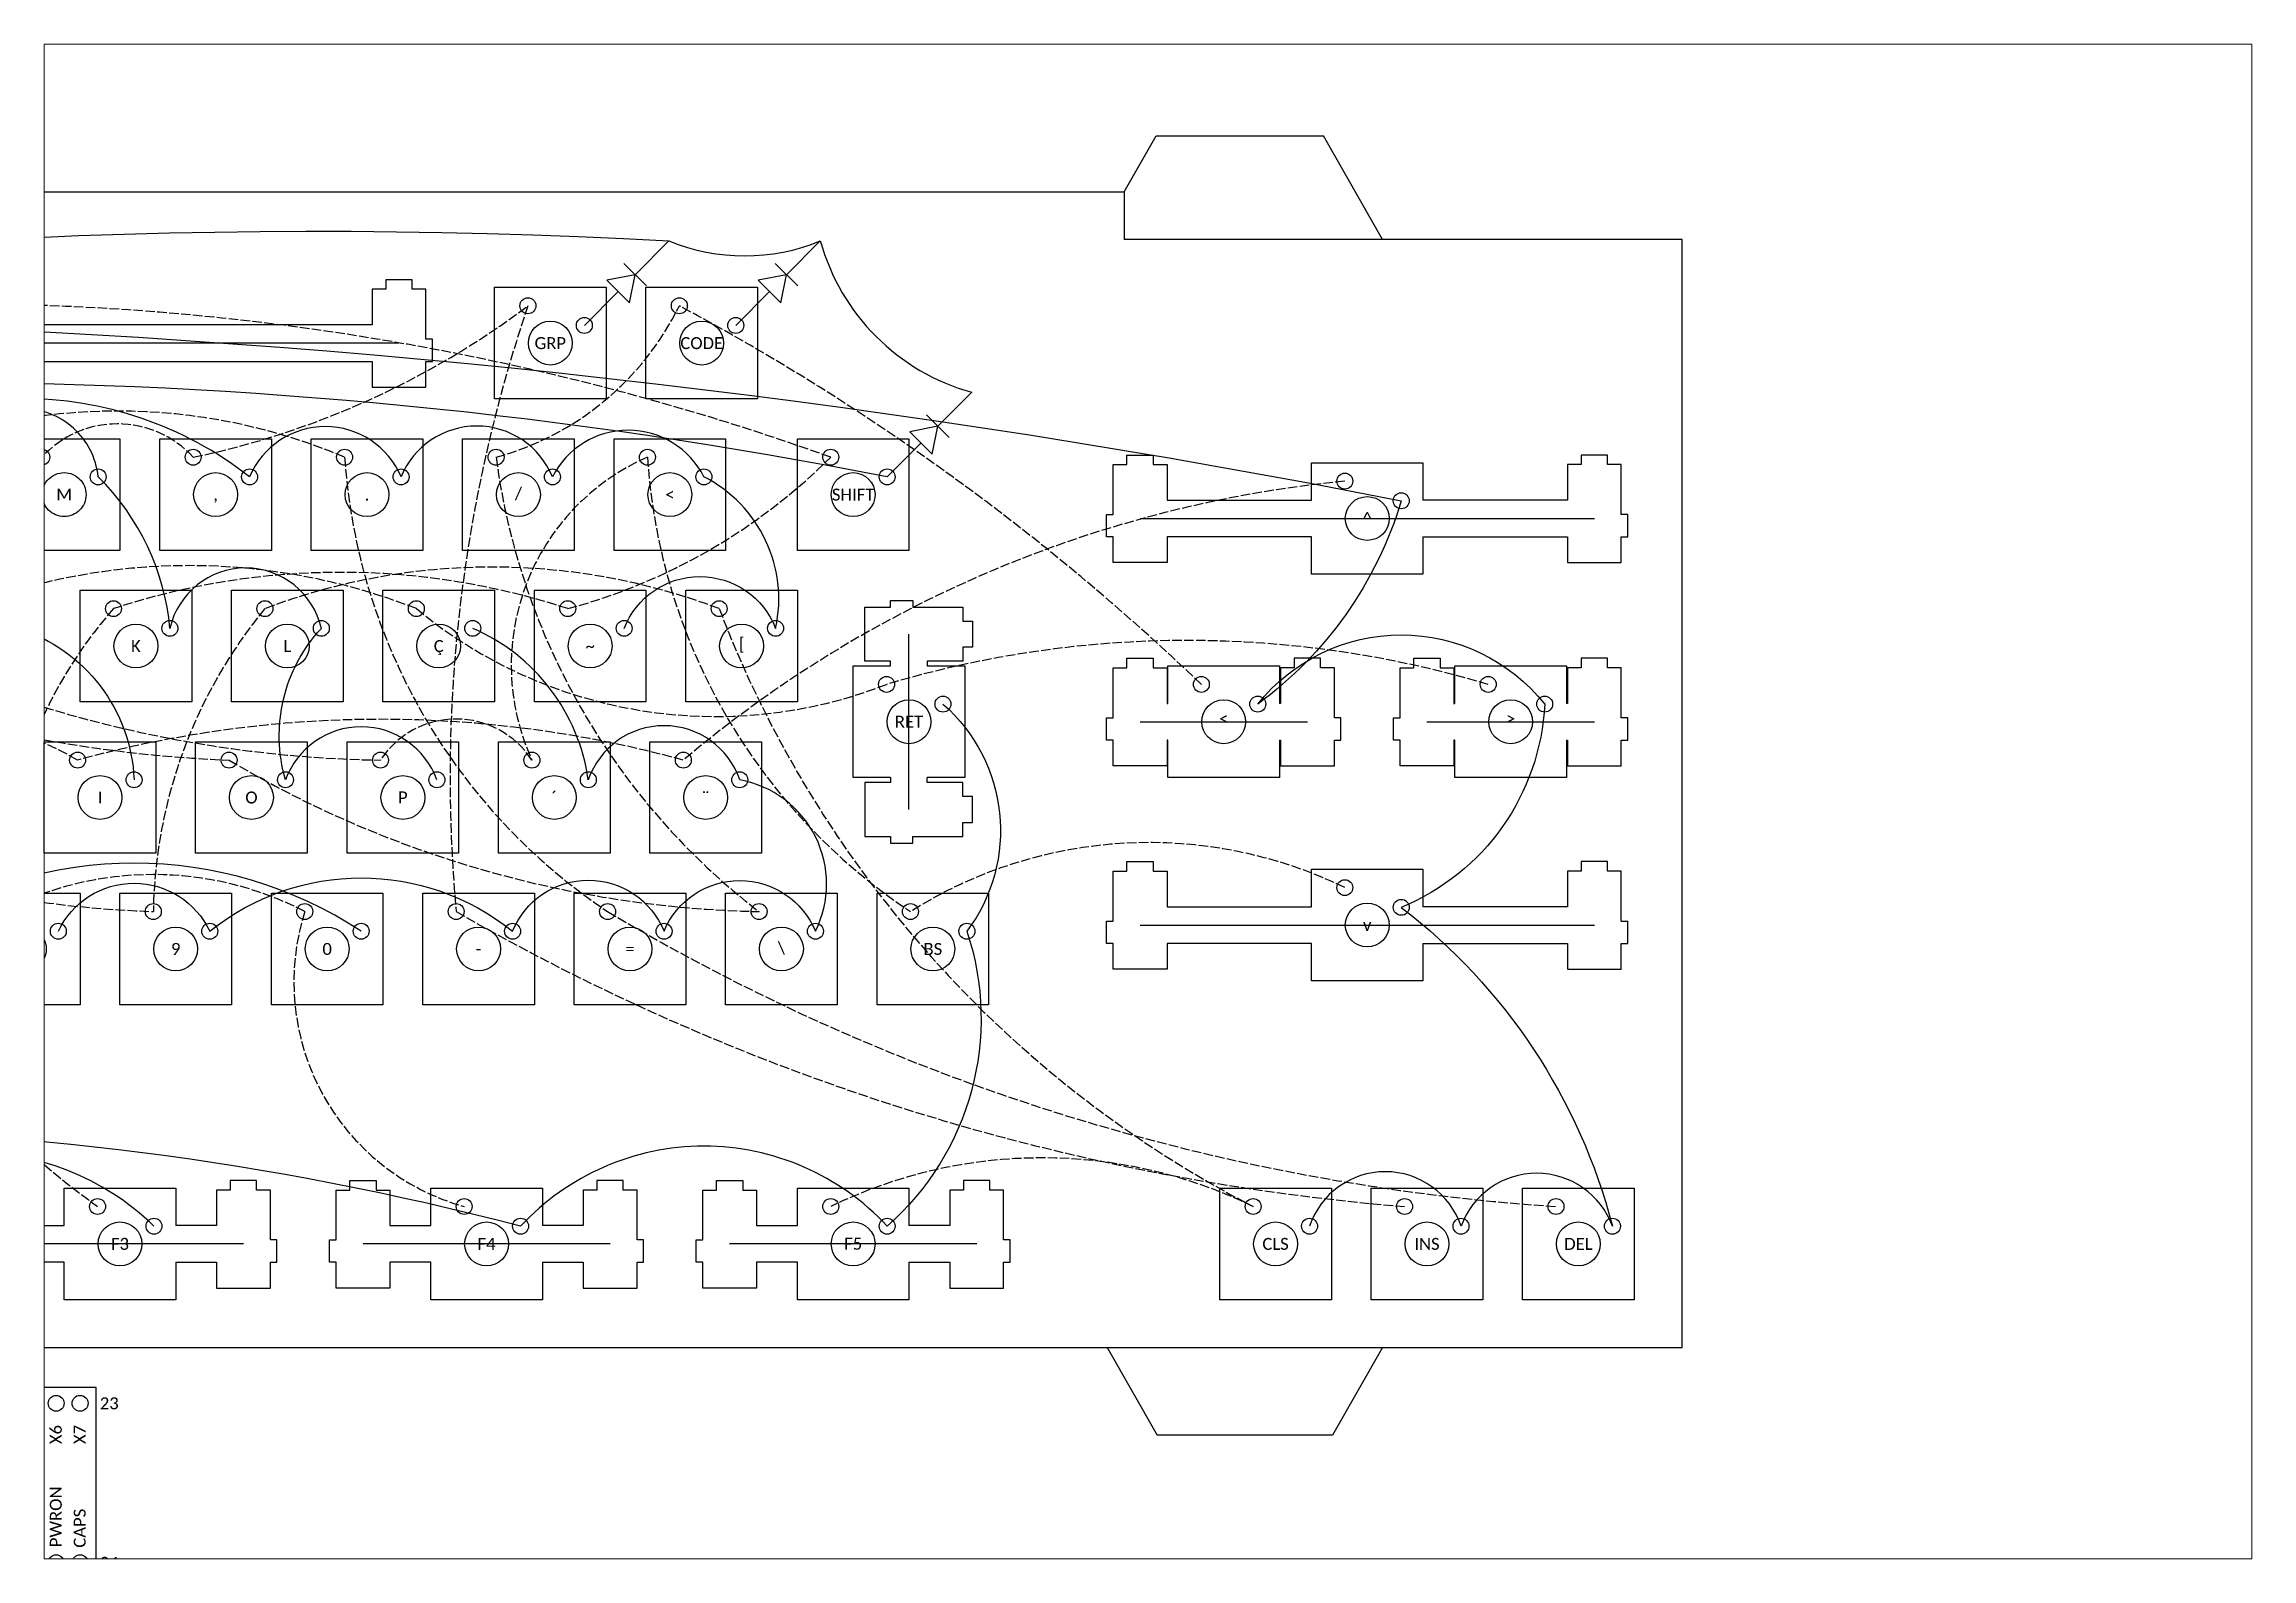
# Paper-space layout 'Layout2' of a CAD drawing. Header units: millimetres. Extents: x 10 to 287, y 10 to 200.
# The model-space entities are those that its viewports show. They can reach past a viewport. Long polylines and large blocks are cut down to what shows.
import ezdxf
from ezdxf.enums import TextEntityAlignment as Align

# ---------------------------------------------------------------- set-up
doc = ezdxf.new("R2010")
doc.units = ezdxf.units.MM
doc.linetypes.add('ACAD_ISO02W100', pattern=[15, 12, -3])
for name, color, linetype, plot in [('conector', 3, 'Continuous', False), ('fio_X0', 5, 'ACAD_ISO02W100', False), ('fio_X1', 96, 'ACAD_ISO02W100', False), ('fio_Y0', 5, 'Continuous', False), ('fio_Y1', 96, 'Continuous', False), ('fio_Y2', 2, 'Continuous', False), ('fio_Y3', 30, 'Continuous', False), ('fio_Y4', 1, 'Continuous', False), ('fio_Y6', 7, 'Continuous', False), ('fio_Y7', 252, 'Continuous', False), ('fio_Y8', 183, 'Continuous', False)]:
    doc.layers.add(name, color=color, linetype=linetype, plot=plot)
for name, color, linetype in [('corte', 251, 'Continuous'), ('fio_X2', 2, 'ACAD_ISO02W100'), ('fio_X3', 30, 'ACAD_ISO02W100'), ('fio_X4', 1, 'ACAD_ISO02W100'), ('fio_X5', 17, 'ACAD_ISO02W100'), ('fio_X6', 7, 'ACAD_ISO02W100'), ('fio_X7', 252, 'ACAD_ISO02W100'), ('referencia', 4, 'Continuous')]:
    doc.layers.add(name, color=color, linetype=linetype)
doc.styles.add('Legend', font='calibri.ttf')

msp = doc.modelspace()

# ---------------------------------------------------------------- linework, layer by layer
at = {"layer": 'conector'}
for centre in [(382.31, 310.94), (401.31, 310.94), (389.39, 308.47), (408.39, 308.47), (321.31, 291.94), (340.31, 291.94), (359.31, 291.94), (378.31, 291.94), (397.31, 291.94), (420.31, 291.94), (328.39, 289.47), (347.39, 289.47), (366.39, 289.47), (385.39, 289.47), (404.39, 289.47), (427.39, 289.47), (484.81, 288.94), (491.89, 286.47), (330.31, 272.94), (349.31, 272.94), (368.31, 272.94), (387.31, 272.94), (406.31, 272.94), (337.39, 270.47), (356.39, 270.47), (375.39, 270.47), (394.39, 270.47), (413.39, 270.47), (427.31, 263.44), (466.81, 263.44), (502.81, 263.44), (434.39, 260.97), (473.89, 260.97), (509.89, 260.97), (325.81, 253.94), (344.81, 253.94), (363.81, 253.94), (382.81, 253.94), (401.81, 253.94), (332.89, 251.47), (351.89, 251.47), (370.89, 251.47), (389.89, 251.47), (408.89, 251.47), (484.81, 237.94), (335.31, 234.94), (354.31, 234.94), (373.31, 234.94), (392.31, 234.94), (411.31, 234.94), (430.31, 234.94), (491.89, 235.47), (323.39, 232.47), (342.39, 232.47), (361.39, 232.47), (380.39, 232.47), (399.39, 232.47), (418.39, 232.47), (437.39, 232.47), (328.31, 197.94), (374.31, 197.94), (420.31, 197.94), (473.31, 197.94), (492.31, 197.94), (511.31, 197.94), (335.39, 195.47), (381.39, 195.47), (427.39, 195.47), (480.39, 195.47), (499.39, 195.47), (518.39, 195.47), (320.12, 173.25), (323.12, 173.25), (326.12, 173.25), (320.12, 153.25), (323.12, 153.25), (326.12, 153.25)]:
    msp.add_circle(centre, 1, dxfattribs=at)
at = {"layer": 'corte'}
for p, q in [((457.12, 325.25), (461.12, 332.25)), ((461.12, 332.25), (482.12, 332.25)), ((489.55, 319.25), (482.12, 332.25)), ((224.12, 325.25), (457.12, 325.25)), ((457.12, 325.25), (457.12, 319.25)), ((527.12, 319.25), (457.12, 319.25)), ((527.12, 180.25), (527.12, 319.25)), ((367.77, 314.21), (364.47, 314.21)), ((364.47, 314.21), (364.47, 313.01)), ((367.77, 313.01), (367.77, 314.21)), ((378.12, 313.25), (392.12, 313.25)), ((378.12, 299.25), (378.12, 313.25)), ((392.12, 313.25), (392.12, 299.25)), ((397.12, 313.25), (411.12, 313.25)), ((397.12, 299.25), (397.12, 313.25)), ((411.12, 313.25), (411.12, 299.25)), ((364.47, 313.01), (362.75, 313.01)), ((362.75, 313.01), (362.75, 308.54)), ((369.5, 313.01), (367.77, 313.01)), ((369.5, 306.74), (369.5, 313.01)), ((362.75, 308.54), (306.62, 308.54)), ((370.32, 306.74), (369.5, 306.74)), ((370.32, 303.95), (370.32, 306.74)), ((306.62, 303.95), (362.75, 303.95)), ((362.75, 303.95), (362.75, 300.71)), ((369.5, 300.71), (369.5, 303.95)), ((369.5, 303.95), (370.32, 303.95)), ((362.75, 300.71), (369.5, 300.71)), ((392.12, 299.25), (378.12, 299.25)), ((411.12, 299.25), (397.12, 299.25)), ((317.12, 294.25), (331.12, 294.25)), ((331.12, 294.25), (331.12, 280.25)), ((336.12, 294.25), (350.12, 294.25)), ((336.12, 280.25), (336.12, 294.25)), ((350.12, 294.25), (350.12, 280.25)), ((355.12, 294.25), (369.12, 294.25)), ((355.12, 280.25), (355.12, 294.25)), ((369.12, 294.25), (369.12, 280.25)), ((374.12, 294.25), (388.12, 294.25)), ((374.12, 280.25), (374.12, 294.25)), ((388.12, 294.25), (388.12, 280.25)), ((393.12, 294.25), (407.12, 294.25)), ((393.12, 280.25), (393.12, 294.25)), ((407.12, 294.25), (407.12, 280.25)), ((416.12, 294.25), (430.12, 294.25)), ((416.12, 280.25), (416.12, 294.25)), ((430.12, 294.25), (430.12, 280.25)), ((455.75, 284.74), (455.75, 291.01)), ((455.75, 291.01), (457.47, 291.01)), ((457.47, 291.01), (457.47, 292.21)), ((457.47, 292.21), (460.77, 292.21)), ((460.77, 292.21), (460.77, 291.01)), ((460.77, 291.01), (462.5, 291.01)), ((462.5, 291.01), (462.5, 286.54)), ((480.62, 291.25), (494.62, 291.25)), ((480.62, 286.54), (480.62, 291.25)), ((494.62, 291.25), (494.62, 286.54)), ((514.47, 291.01), (512.75, 291.01)), ((512.75, 291.01), (512.75, 286.54)), ((517.77, 292.21), (514.47, 292.21)), ((514.47, 292.21), (514.47, 291.01)), ((517.77, 291.01), (517.77, 292.21)), ((519.5, 291.01), (517.77, 291.01)), ((519.5, 284.74), (519.5, 291.01)), ((462.5, 286.54), (480.62, 286.54)), ((512.75, 286.54), (494.62, 286.54)), ((454.92, 281.95), (454.92, 284.74)), ((454.92, 284.74), (455.75, 284.74)), ((520.32, 284.74), (519.5, 284.74)), ((520.32, 281.95), (520.32, 284.74)), ((331.12, 280.25), (317.12, 280.25)), ((350.12, 280.25), (336.12, 280.25)), ((369.12, 280.25), (355.12, 280.25)), ((388.12, 280.25), (374.12, 280.25)), ((407.12, 280.25), (393.12, 280.25)), ((430.12, 280.25), (416.12, 280.25)), ((455.75, 281.95), (454.92, 281.95)), ((455.75, 278.71), (455.75, 281.95)), ((480.62, 281.95), (462.5, 281.95)), ((462.5, 281.95), (462.5, 278.71)), ((480.62, 277.25), (480.62, 281.95)), ((494.62, 281.95), (512.75, 281.95)), ((494.62, 281.95), (494.62, 277.25)), ((512.75, 281.95), (512.75, 278.71)), ((519.5, 278.71), (519.5, 281.95)), ((519.5, 281.95), (520.32, 281.95)), ((462.5, 278.71), (455.75, 278.71)), ((494.62, 277.25), (480.62, 277.25)), ((512.75, 278.71), (519.5, 278.71)), ((307.12, 275.25), (321.12, 275.25)), ((321.12, 275.25), (321.12, 261.25)), ((326.12, 275.25), (340.12, 275.25)), ((326.12, 261.25), (326.12, 275.25)), ((340.12, 275.25), (340.12, 261.25)), ((345.12, 275.25), (359.12, 275.25)), ((345.12, 261.25), (345.12, 275.25)), ((359.12, 275.25), (359.12, 261.25)), ((364.12, 275.25), (378.12, 275.25)), ((364.12, 261.25), (364.12, 275.25)), ((378.12, 275.25), (378.12, 261.25)), ((383.12, 275.25), (397.12, 275.25)), ((383.12, 261.25), (383.12, 275.25)), ((397.12, 275.25), (397.12, 261.25)), ((402.12, 275.25), (416.12, 275.25)), ((402.12, 261.25), (402.12, 275.25)), ((416.12, 275.25), (416.12, 261.25)), ((424.59, 266.37), (424.59, 273.12)), ((424.59, 273.12), (427.82, 273.12)), ((427.82, 273.12), (427.82, 273.95)), ((427.82, 273.95), (430.62, 273.95)), ((430.62, 273.95), (430.62, 273.12)), ((430.62, 273.12), (436.89, 273.12)), ((436.89, 273.12), (436.89, 271.39)), ((436.89, 271.39), (438.09, 271.39)), ((438.09, 271.39), (438.09, 268.1)), ((427.82, 266.37), (424.59, 266.37)), ((427.82, 265.75), (427.82, 266.37)), ((436.89, 266.37), (432.42, 266.37)), ((432.42, 266.37), (432.42, 265.75)), ((438.09, 268.1), (436.89, 268.1)), ((436.89, 268.1), (436.89, 266.37)), ((457.47, 265.51), (457.47, 266.71)), ((457.47, 266.71), (460.77, 266.71)), ((460.77, 266.71), (460.77, 265.51)), ((481.77, 266.71), (478.47, 266.71)), ((478.47, 266.71), (478.47, 265.51)), ((481.77, 265.51), (481.77, 266.71)), ((493.47, 265.51), (493.47, 266.71)), ((493.47, 266.71), (496.77, 266.71)), ((496.77, 266.71), (496.77, 265.51)), ((517.77, 266.71), (514.47, 266.71)), ((514.47, 266.71), (514.47, 265.51)), ((517.77, 265.51), (517.77, 266.71)), ((423.12, 265.75), (427.82, 265.75)), ((423.12, 251.75), (423.12, 265.75)), ((432.42, 265.75), (437.12, 265.75)), ((437.12, 265.75), (437.12, 251.75)), ((455.75, 259.24), (455.75, 265.51)), ((455.75, 265.51), (457.47, 265.51)), ((460.77, 265.51), (462.5, 265.51)), ((462.5, 265.51), (462.5, 261.04)), ((462.62, 265.75), (476.62, 265.75)), ((462.62, 261.04), (462.62, 265.75)), ((476.62, 265.75), (476.62, 261.04)), ((478.47, 265.51), (476.75, 265.51)), ((476.75, 265.51), (476.75, 261.04)), ((483.5, 265.51), (481.77, 265.51)), ((483.5, 259.24), (483.5, 265.51)), ((491.75, 259.24), (491.75, 265.51)), ((491.75, 265.51), (493.47, 265.51)), ((496.77, 265.51), (498.5, 265.51)), ((498.5, 265.51), (498.5, 261.04)), ((498.62, 265.75), (512.62, 265.75)), ((498.62, 261.04), (498.62, 265.75)), ((512.62, 265.75), (512.62, 261.04)), ((514.47, 265.51), (512.75, 265.51)), ((512.75, 265.51), (512.75, 261.04)), ((519.5, 265.51), (517.77, 265.51)), ((519.5, 259.24), (519.5, 265.51)), ((321.12, 261.25), (307.12, 261.25)), ((340.12, 261.25), (326.12, 261.25)), ((359.12, 261.25), (345.12, 261.25)), ((378.12, 261.25), (364.12, 261.25)), ((397.12, 261.25), (383.12, 261.25)), ((416.12, 261.25), (402.12, 261.25)), ((462.5, 261.04), (462.62, 261.04)), ((476.75, 261.04), (476.62, 261.04)), ((498.5, 261.04), (498.62, 261.04)), ((512.75, 261.04), (512.62, 261.04)), ((454.92, 256.45), (454.92, 259.24)), ((454.92, 259.24), (455.75, 259.24)), ((484.32, 259.24), (483.5, 259.24)), ((484.32, 256.45), (484.32, 259.24)), ((490.92, 256.45), (490.92, 259.24)), ((490.92, 259.24), (491.75, 259.24)), ((520.32, 259.24), (519.5, 259.24)), ((520.32, 256.45), (520.32, 259.24)), ((321.62, 256.25), (335.62, 256.25)), ((321.62, 242.25), (321.62, 256.25)), ((335.62, 256.25), (335.62, 242.25)), ((340.62, 256.25), (354.62, 256.25)), ((340.62, 242.25), (340.62, 256.25)), ((354.62, 256.25), (354.62, 242.25)), ((359.62, 256.25), (373.62, 256.25)), ((359.62, 242.25), (359.62, 256.25)), ((373.62, 256.25), (373.62, 242.25)), ((378.62, 256.25), (392.62, 256.25)), ((378.62, 242.25), (378.62, 256.25)), ((392.62, 256.25), (392.62, 242.25)), ((397.62, 256.25), (411.62, 256.25)), ((397.62, 242.25), (397.62, 256.25)), ((411.62, 256.25), (411.62, 242.25)), ((455.75, 256.45), (454.92, 256.45)), ((455.75, 253.21), (455.75, 256.45)), ((462.62, 256.45), (462.5, 256.45)), ((462.5, 256.45), (462.5, 253.21)), ((462.62, 251.75), (462.62, 256.45)), ((476.62, 256.45), (476.75, 256.45)), ((476.62, 256.45), (476.62, 251.75)), ((476.75, 256.45), (476.75, 253.21)), ((483.5, 253.21), (483.5, 256.45)), ((483.5, 256.45), (484.32, 256.45)), ((491.75, 256.45), (490.92, 256.45)), ((491.75, 253.21), (491.75, 256.45)), ((498.62, 256.45), (498.5, 256.45)), ((498.5, 256.45), (498.5, 253.21)), ((498.62, 251.75), (498.62, 256.45)), ((512.62, 256.45), (512.75, 256.45)), ((512.62, 256.45), (512.62, 251.75)), ((512.75, 256.45), (512.75, 253.21)), ((519.5, 253.21), (519.5, 256.45)), ((519.5, 256.45), (520.32, 256.45)), ((462.5, 253.21), (455.75, 253.21)), ((476.75, 253.21), (483.5, 253.21)), ((498.5, 253.21), (491.75, 253.21)), ((512.75, 253.21), (519.5, 253.21)), ((427.82, 251.75), (423.12, 251.75)), ((427.82, 251.12), (424.59, 251.12)), ((424.59, 251.12), (424.59, 244.37)), ((427.82, 251.75), (427.82, 251.12)), ((437.12, 251.75), (432.42, 251.75)), ((432.42, 251.12), (432.42, 251.75)), ((436.89, 251.12), (432.42, 251.12)), ((436.89, 249.39), (436.89, 251.12)), ((438.09, 249.39), (436.89, 249.39)), ((438.09, 246.1), (438.09, 249.39)), ((476.62, 251.75), (462.62, 251.75)), ((512.62, 251.75), (498.62, 251.75)), ((424.59, 244.37), (427.82, 244.37)), ((427.82, 244.37), (427.82, 243.54)), ((430.62, 243.54), (430.62, 244.37)), ((430.62, 244.37), (436.89, 244.37)), ((436.89, 244.37), (436.89, 246.1)), ((436.89, 246.1), (438.09, 246.1)), ((335.62, 242.25), (321.62, 242.25)), ((354.62, 242.25), (340.62, 242.25)), ((373.62, 242.25), (359.62, 242.25)), ((392.62, 242.25), (378.62, 242.25)), ((411.62, 242.25), (397.62, 242.25)), ((427.82, 243.54), (430.62, 243.54)), ((457.47, 240.01), (457.47, 241.21)), ((457.47, 241.21), (460.77, 241.21)), ((460.77, 241.21), (460.77, 240.01)), ((517.77, 241.21), (514.47, 241.21)), ((514.47, 241.21), (514.47, 240.01)), ((517.77, 240.01), (517.77, 241.21)), ((455.75, 233.74), (455.75, 240.01)), ((455.75, 240.01), (457.47, 240.01)), ((460.77, 240.01), (462.5, 240.01)), ((462.5, 240.01), (462.5, 235.54)), ((480.62, 240.25), (494.62, 240.25)), ((480.62, 235.54), (480.62, 240.25)), ((494.62, 240.25), (494.62, 235.54)), ((514.47, 240.01), (512.75, 240.01)), ((512.75, 240.01), (512.75, 235.54)), ((519.5, 240.01), (517.77, 240.01)), ((519.5, 233.74), (519.5, 240.01)), ((312.12, 237.25), (326.12, 237.25)), ((326.12, 237.25), (326.12, 223.25)), ((331.12, 237.25), (345.12, 237.25)), ((331.12, 223.25), (331.12, 237.25)), ((345.12, 237.25), (345.12, 223.25)), ((350.12, 237.25), (364.12, 237.25)), ((350.12, 223.25), (350.12, 237.25)), ((364.12, 237.25), (364.12, 223.25)), ((369.12, 237.25), (383.12, 237.25)), ((369.12, 223.25), (369.12, 237.25)), ((383.12, 237.25), (383.12, 223.25)), ((388.12, 237.25), (402.12, 237.25)), ((388.12, 223.25), (388.12, 237.25)), ((402.12, 237.25), (402.12, 223.25)), ((407.12, 237.25), (421.12, 237.25)), ((407.12, 223.25), (407.12, 237.25)), ((421.12, 237.25), (421.12, 223.25)), ((426.12, 237.25), (440.12, 237.25)), ((426.12, 223.25), (426.12, 237.25)), ((440.12, 237.25), (440.12, 223.25)), ((462.5, 235.54), (480.62, 235.54)), ((512.75, 235.54), (494.62, 235.54)), ((454.92, 230.95), (454.92, 233.74)), ((454.92, 233.74), (455.75, 233.74)), ((519.5, 233.74), (520.32, 233.74)), ((520.32, 230.95), (520.32, 233.74)), ((455.75, 230.95), (454.92, 230.95)), ((455.75, 227.71), (455.75, 230.95)), ((480.62, 230.95), (462.5, 230.95)), ((462.5, 230.95), (462.5, 227.71)), ((480.62, 226.25), (480.62, 230.95)), ((494.62, 230.95), (512.75, 230.95)), ((494.62, 230.95), (494.62, 226.25)), ((512.75, 230.95), (512.75, 227.71)), ((519.5, 227.71), (519.5, 230.95)), ((519.5, 230.95), (520.32, 230.95)), ((462.5, 227.71), (455.75, 227.71)), ((512.75, 227.71), (519.5, 227.71)), ((494.62, 226.25), (480.62, 226.25)), ((326.12, 223.25), (312.12, 223.25)), ((345.12, 223.25), (331.12, 223.25)), ((364.12, 223.25), (350.12, 223.25)), ((383.12, 223.25), (369.12, 223.25)), ((402.12, 223.25), (388.12, 223.25)), ((421.12, 223.25), (407.12, 223.25)), ((440.12, 223.25), (426.12, 223.25)), ((324.12, 200.25), (338.12, 200.25)), ((324.12, 195.54), (324.12, 200.25)), ((338.12, 200.25), (338.12, 195.54)), ((344.97, 200.01), (343.25, 200.01)), ((343.25, 200.01), (343.25, 195.54)), ((348.27, 201.21), (344.97, 201.21)), ((344.97, 201.21), (344.97, 200.01)), ((348.27, 200.01), (348.27, 201.21)), ((350, 200.01), (348.27, 200.01)), ((350, 193.74), (350, 200.01)), ((358.25, 193.74), (358.25, 200.01)), ((358.25, 200.01), (359.97, 200.01)), ((359.97, 200.01), (359.97, 201.21)), ((359.97, 201.21), (363.27, 201.21)), ((363.27, 201.21), (363.27, 200.01)), ((363.27, 200.01), (365, 200.01)), ((365, 200.01), (365, 195.54)), ((370.12, 200.25), (384.12, 200.25)), ((370.12, 195.54), (370.12, 200.25)), ((384.12, 200.25), (384.12, 195.54)), ((390.97, 200.01), (389.25, 200.01)), ((389.25, 200.01), (389.25, 195.54)), ((394.27, 201.21), (390.97, 201.21)), ((390.97, 201.21), (390.97, 200.01)), ((394.27, 200.01), (394.27, 201.21)), ((396, 200.01), (394.27, 200.01)), ((396, 193.74), (396, 200.01)), ((404.25, 193.74), (404.25, 200.01)), ((404.25, 200.01), (405.97, 200.01)), ((405.97, 200.01), (405.97, 201.21)), ((405.97, 201.21), (409.27, 201.21)), ((409.27, 201.21), (409.27, 200.01)), ((409.27, 200.01), (411, 200.01)), ((411, 200.01), (411, 195.54)), ((416.12, 200.25), (430.12, 200.25)), ((416.12, 195.54), (416.12, 200.25)), ((430.12, 200.25), (430.12, 195.54)), ((436.97, 200.01), (435.25, 200.01)), ((435.25, 200.01), (435.25, 195.54)), ((440.27, 201.21), (436.97, 201.21)), ((436.97, 201.21), (436.97, 200.01)), ((440.27, 200.01), (440.27, 201.21)), ((442, 200.01), (440.27, 200.01)), ((442, 193.74), (442, 200.01)), ((469.12, 200.25), (483.12, 200.25)), ((469.12, 186.25), (469.12, 200.25)), ((483.12, 200.25), (483.12, 186.25)), ((488.12, 200.25), (502.12, 200.25)), ((488.12, 186.25), (488.12, 200.25)), ((502.12, 200.25), (502.12, 186.25)), ((507.12, 200.25), (521.12, 200.25)), ((507.12, 186.25), (507.12, 200.25)), ((521.12, 200.25), (521.12, 186.25)), ((319, 195.54), (324.12, 195.54)), ((343.25, 195.54), (338.12, 195.54)), ((365, 195.54), (370.12, 195.54)), ((389.25, 195.54), (384.12, 195.54)), ((411, 195.54), (416.12, 195.54)), ((435.25, 195.54), (430.12, 195.54)), ((350.82, 193.74), (350, 193.74)), ((350.82, 190.95), (350.82, 193.74)), ((357.42, 190.95), (357.42, 193.74)), ((357.42, 193.74), (358.25, 193.74)), ((396.82, 193.74), (396, 193.74)), ((396.82, 190.95), (396.82, 193.74)), ((403.42, 190.95), (403.42, 193.74)), ((403.42, 193.74), (404.25, 193.74)), ((442.82, 193.74), (442, 193.74)), ((442.82, 190.95), (442.82, 193.74)), ((324.12, 190.95), (319, 190.95)), ((324.12, 186.25), (324.12, 190.95)), ((338.12, 190.95), (343.25, 190.95)), ((338.12, 190.95), (338.12, 186.25)), ((343.25, 190.95), (343.25, 187.71)), ((350, 187.71), (350, 190.95)), ((350, 190.95), (350.82, 190.95)), ((358.25, 190.95), (357.42, 190.95)), ((358.25, 187.71), (358.25, 190.95)), ((370.12, 190.95), (365, 190.95)), ((365, 190.95), (365, 187.71)), ((370.12, 186.25), (370.12, 190.95)), ((384.12, 190.95), (389.25, 190.95)), ((384.12, 190.95), (384.12, 186.25)), ((389.25, 190.95), (389.25, 187.71)), ((396, 187.71), (396, 190.95)), ((396, 190.95), (396.82, 190.95)), ((404.25, 190.95), (403.42, 190.95)), ((404.25, 187.71), (404.25, 190.95)), ((416.12, 190.95), (411, 190.95)), ((411, 190.95), (411, 187.71)), ((416.12, 186.25), (416.12, 190.95)), ((430.12, 190.95), (435.25, 190.95)), ((430.12, 190.95), (430.12, 186.25)), ((435.25, 190.95), (435.25, 187.71)), ((442, 187.71), (442, 190.95)), ((442, 190.95), (442.82, 190.95)), ((338.12, 186.25), (324.12, 186.25)), ((343.25, 187.71), (350, 187.71)), ((365, 187.71), (358.25, 187.71)), ((384.12, 186.25), (370.12, 186.25)), ((389.25, 187.71), (396, 187.71)), ((411, 187.71), (404.25, 187.71)), ((430.12, 186.25), (416.12, 186.25)), ((435.25, 187.71), (442, 187.71)), ((483.12, 186.25), (469.12, 186.25)), ((502.12, 186.25), (488.12, 186.25)), ((521.12, 186.25), (507.12, 186.25)), ((154.12, 180.25), (527.12, 180.25)), ((454.98, 180.25), (461.27, 169.25)), ((489.55, 180.25), (483.27, 169.25)), ((483.27, 169.25), (461.27, 169.25))]:
    msp.add_line(p, q, dxfattribs=at)
at = {"layer": 'fio_X0', "ltscale": 0.1}
msp.add_lwpolyline([(374.31, 197.94, -0.424453), (354.31, 234.94, 0.2443), (316.31, 234.94, -0.186891), (330.31, 272.94, -0.15976), (387.31, 272.94, 0.131048), (420.31, 291.94, 0.0963), (296.81, 310.94, -0.110586), (245.31, 291.94, -0.195541), (216.31, 272.94, -0.153255), (178.31, 291.94)], format="xyb", dxfattribs=at)
at = {"layer": 'fio_X1', "ltscale": 0.1}
msp.add_lwpolyline([(420.31, 197.94, -0.230148), (473.31, 197.94, -0.184197), (406.31, 272.94, 0.183056), (349.31, 272.94, 0.169862), (335.31, 234.94, -0.122165), (268.81, 253.94, -0.176056), (235.31, 272.94, 0.155578), (171.31, 272.94, -0.265105), (183.31, 234.94)], format="xyb", dxfattribs=at)
at = {"layer": 'fio_X2', "ltscale": 0.1}
msp.add_lwpolyline([(492.31, 197.94, -0.110896), (373.31, 234.94, -0.105102), (382.31, 310.94, -0.110757), (340.31, 291.94, 0.440273), (321.31, 291.94, 0.372066), (306.81, 253.94, 0.145973), (230.81, 253.94, -0.297478), (202.31, 234.94, 0.268593), (164.31, 234.94)], format="xyb", dxfattribs=at)
at = {"layer": 'fio_X3', "ltscale": 0.1}
msp.add_lwpolyline([(511.31, 197.94, -0.118164), (392.31, 234.94, -0.232554), (359.31, 291.94, 0.202914), (302.31, 291.94, 0.295045), (264.31, 291.94, 0.209033), (254.31, 272.94), (211.31, 310.94, -0.140225), (168.81, 253.94, 0.156808), (221.31, 234.94)], format="xyb", dxfattribs=at)
at = {"layer": 'fio_X4', "ltscale": 0.1}
msp.add_lwpolyline([(466.81, 263.44, 0.068015), (401.31, 310.94, -0.215452), (378.31, 291.94, 0.198638), (411.31, 234.94, -0.129766), (344.81, 253.94, -0.109775), (273.31, 272.94, -0.232298), (240.31, 234.94, -0.215082), (211.81, 253.94, -0.0805), (164.31, 197.94)], format="xyb", dxfattribs=at)
at = {"layer": 'fio_X5', "ltscale": 0.1}
msp.add_lwpolyline([(484.81, 237.94, 0.259245), (430.31, 234.94, -0.234169), (397.31, 291.94, 0.419643), (382.81, 253.94, 0.542402), (363.81, 253.94, -0.122402), (292.31, 272.94, -0.137769), (226.31, 291.94, 0.221022), (259.31, 234.94, -0.142973), (236.31, 197.94)], format="xyb", dxfattribs=at)
at = {"layer": 'fio_X6', "ltscale": 0.1}
msp.add_lwpolyline([(484.81, 288.94, 0.151836), (401.81, 253.94, 0.134652), (325.81, 253.94, 0.270257), (287.81, 253.94, -0.168489), (278.31, 234.94, -0.167328), (197.31, 272.94, 0.544123), (192.81, 253.94, 0.386257), (183.31, 197.94, -0.133318), (282.31, 197.94)], format="xyb", dxfattribs=at)
at = {"layer": 'fio_X7', "ltscale": 0.1}
msp.add_lwpolyline([(502.81, 263.44, 0.145934), (427.31, 263.44, -0.272163), (368.31, 272.94, 0.189371), (311.31, 272.94, -0.185206), (283.31, 291.94, 0.122354), (207.31, 291.94, 0.04461), (249.81, 253.94, 0.129273), (297.31, 234.94, 0.126817), (328.31, 197.94)], format="xyb", dxfattribs=at)
at = {"layer": 'fio_Y0', "ltscale": 0.1}
msp.add_lwpolyline([(361.39, 232.47, 0.29959), (304.39, 232.47, 0.76129), (285.39, 232.47, 0.753201), (266.39, 232.47, 0.769871), (247.39, 232.47, 0.802225), (228.39, 232.47, 0.794136), (209.39, 232.47, 0.705163), (190.39, 232.47)], format="xyb", dxfattribs=at)
at = {"layer": 'fio_Y1', "ltscale": 0.1}
msp.add_lwpolyline([(323.39, 232.47, -0.634004), (342.39, 232.47, -0.352592), (380.39, 232.47, -0.674646), (399.39, 232.47, -0.669576), (418.39, 232.47, 0.499209), (408.89, 251.47, 0.713856), (389.89, 251.47, 0.260214), (375.39, 270.47)], format="xyb", dxfattribs=at)
at = {"layer": 'fio_Y2', "ltscale": 0.1}
msp.add_lwpolyline([(394.39, 270.47, -0.683623), (413.39, 270.47, 0.342155), (404.39, 289.47, 0.615982), (385.39, 289.47, 0.671285), (366.39, 289.47, 0.66419), (347.39, 289.47, 0.344713), (290.39, 289.47, 0.091071), (204.39, 270.47)], format="xyb", dxfattribs=at)
at = {"layer": 'fio_Y3', "ltscale": 0.1}
msp.add_lwpolyline([(237.89, 251.47, 0.242333), (242.39, 270.47, 0.15025), (252.39, 289.47, -0.282013), (261.39, 270.47, -0.666026), (280.39, 270.47, -0.671445), (299.39, 270.47, -0.665751), (318.39, 270.47, -0.315253), (332.89, 251.47)], format="xyb", dxfattribs=at)
at = {"layer": 'fio_Y4', "ltscale": 0.1}
msp.add_lwpolyline([(370.89, 251.47, 0.6996), (351.89, 251.47, -0.263543), (356.39, 270.47, 0.79741), (337.39, 270.47, 0.177747), (328.39, 289.47, 0.902161), (309.39, 289.47, -0.153751), (256.89, 251.47, 0.34755), (199.89, 251.47)], format="xyb", dxfattribs=at)
at = {"layer": 'fio_Y6'}
for p, q in [((400, 319.08), (395.75, 314.83)), ((419, 319.08), (414.75, 314.83)), ((394.34, 316.25), (397.17, 313.42)), ((413.34, 316.25), (416.17, 313.42)), ((395.75, 314.83), (392.22, 314.13)), ((392.22, 314.13), (395.05, 311.3)), ((395.05, 311.3), (395.75, 314.83)), ((414.75, 314.83), (411.22, 314.13)), ((411.22, 314.13), (414.05, 311.3)), ((414.05, 311.3), (414.75, 314.83)), ((393.63, 312.71), (389.39, 308.47)), ((412.63, 312.71), (408.39, 308.47)), ((438, 300.08), (433.75, 295.83)), ((432.34, 297.25), (435.17, 294.42)), ((431.63, 293.71), (427.39, 289.47)), ((433.75, 295.83), (430.22, 295.13)), ((430.22, 295.13), (433.05, 292.3)), ((433.05, 292.3), (433.75, 295.83))]:
    msp.add_line(p, q, dxfattribs=at)
at = {"layer": 'fio_Y6', "ltscale": 0.1}
for points in [[(335.39, 195.47, 0.404834), (289.39, 195.47, 0.417405), (243.39, 195.47, -0.165476), (178.39, 270.47, -0.123682), (218.39, 308.47, -0.056643), (400, 319.08, 0.198491), (419, 319.08, 0.263138), (438, 300.08)], [(427.39, 289.47, 0.097959), (185.39, 289.47)]]:
    msp.add_lwpolyline(points, format="xyb", dxfattribs=at)
at = {"layer": 'fio_Y7', "ltscale": 0.1}
msp.add_lwpolyline([(434.39, 260.97, -0.392524), (437.39, 232.47, -0.301357), (427.39, 195.47, 0.436439), (381.39, 195.47, 0.128486), (190.39, 195.47, 0.653906), (171.39, 195.47, 0.13602), (171.39, 232.47, 0.21624), (175.89, 251.47)], format="xyb", dxfattribs=at)
at = {"layer": 'fio_Y8', "ltscale": 0.1}
msp.add_lwpolyline([(303.89, 308.47, -0.039213), (491.89, 286.47, -0.163077), (473.89, 260.97, -0.481774), (509.89, 260.97, -0.290872), (491.89, 235.47, -0.167215), (518.39, 195.47, 0.698945), (499.39, 195.47, 0.719356), (480.39, 195.47)], format="xyb", dxfattribs=at)
at = {"layer": 'referencia'}
for p, q in [((366.12, 306.25), (233.12, 306.25)), ((459.12, 284.25), (516.12, 284.25)), ((430.12, 247.75), (430.12, 269.75)), ((459.12, 258.75), (480.12, 258.75)), ((495.12, 258.75), (516.12, 258.75)), ((459.12, 233.25), (516.12, 233.25)), ((346.62, 193.25), (315.62, 193.25)), ((392.62, 193.25), (361.62, 193.25)), ((438.62, 193.25), (407.62, 193.25))]:
    msp.add_line(p, q, dxfattribs=at)
msp.add_lwpolyline([(291.12, 151.25), (328.12, 151.25), (328.12, 175.25), (291.12, 175.25)], close=True, dxfattribs=at)
for centre in [(385.12, 306.25), (404.12, 306.25), (324.12, 287.25), (343.12, 287.25), (362.12, 287.25), (381.12, 287.25), (400.12, 287.25), (423.12, 287.25), (487.62, 284.25), (333.12, 268.25), (352.12, 268.25), (371.12, 268.25), (390.12, 268.25), (409.12, 268.25), (430.12, 258.75), (469.62, 258.75), (505.62, 258.75), (328.62, 249.25), (347.62, 249.25), (366.62, 249.25), (385.62, 249.25), (404.62, 249.25), (487.62, 233.25), (319.12, 230.25), (338.12, 230.25), (357.12, 230.25), (376.12, 230.25), (395.12, 230.25), (414.12, 230.25), (433.12, 230.25), (331.12, 193.25), (377.12, 193.25), (423.12, 193.25), (476.12, 193.25), (495.12, 193.25), (514.12, 193.25)]:
    msp.add_circle(centre, 2.75, dxfattribs=at)

# ---------------------------------------------------------------- texts
at = {"layer": 'conector', "style": 'Legend'}
for s, p in [('23', (329.78, 173.25)), ('24', (329.78, 153.24))]:
    msp.add_text(s, height=1.5, dxfattribs=at).set_placement(p, align=Align.MIDDLE_CENTER)
for s, p in [('X5', (320.07, 169.37)), ('X6', (323.07, 169.33)), ('X7', (326.07, 169.34)), ('PWRON', (323.07, 159.01)), ('CAPS', (326.07, 157.58))]:
    msp.add_text(s, height=1.5, rotation=90, dxfattribs=at).set_placement(p, align=Align.MIDDLE_CENTER)
at = {"layer": 'referencia', "style": 'Legend'}
for s, p in [('GRP', (385.12, 306.25)), ('CODE', (404.12, 306.25)), ('/', (381.12, 287.37)), ('M', (324.12, 287.26)), (',', (343.12, 287.25)), ('.', (362.12, 287.25)), ('<', (400.12, 287.25)), ('SHIFT', (423.12, 287.25)), ('^ ', (487.62, 284.25)), ('K', (333.12, 268.25)), ('L', (352.12, 268.25)), ('Ç', (371.12, 268.25)), ('[', (409.12, 268.5)), ('~', (390.12, 268.25)), ('RET', (430.12, 258.76)), ('<', (469.62, 259.13)), ('>', (505.62, 259.13)), ('I', (328.62, 249.25)), ('O', (347.62, 249.25)), ('P', (366.62, 249.26)), ('´', (385.62, 249.25)), ('¨', (404.62, 249.25)), ('v', (487.62, 233.25)), ('9', (338.12, 230.25)), ('0', (357.12, 230.25)), ('-', (376.12, 230.25)), ('=', (395.12, 230.25)), ('\\', (414.12, 230.37)), ('BS', (433.12, 230.25)), ('F3', (331.12, 193.25)), ('F4', (377.12, 193.25)), ('F5', (423.12, 193.27)), ('CLS', (476.12, 193.25)), ('INS', (495.12, 193.25)), ('DEL', (514.12, 193.25))]:
    msp.add_text(s, height=1.5, dxfattribs=at).set_placement(p, align=Align.MIDDLE_CENTER)

psp = doc.layouts.new('Layout2')

# ---------------------------------------------------------------- viewports
at = {"layer": '0'}
psp.add_viewport(center=(148.51, 105.01), size=(277.01, 190.0157), view_center_point=(460.12, 248.75), view_height=190.0157, dxfattribs=at)

doc.saveas('drawing.dxf')
